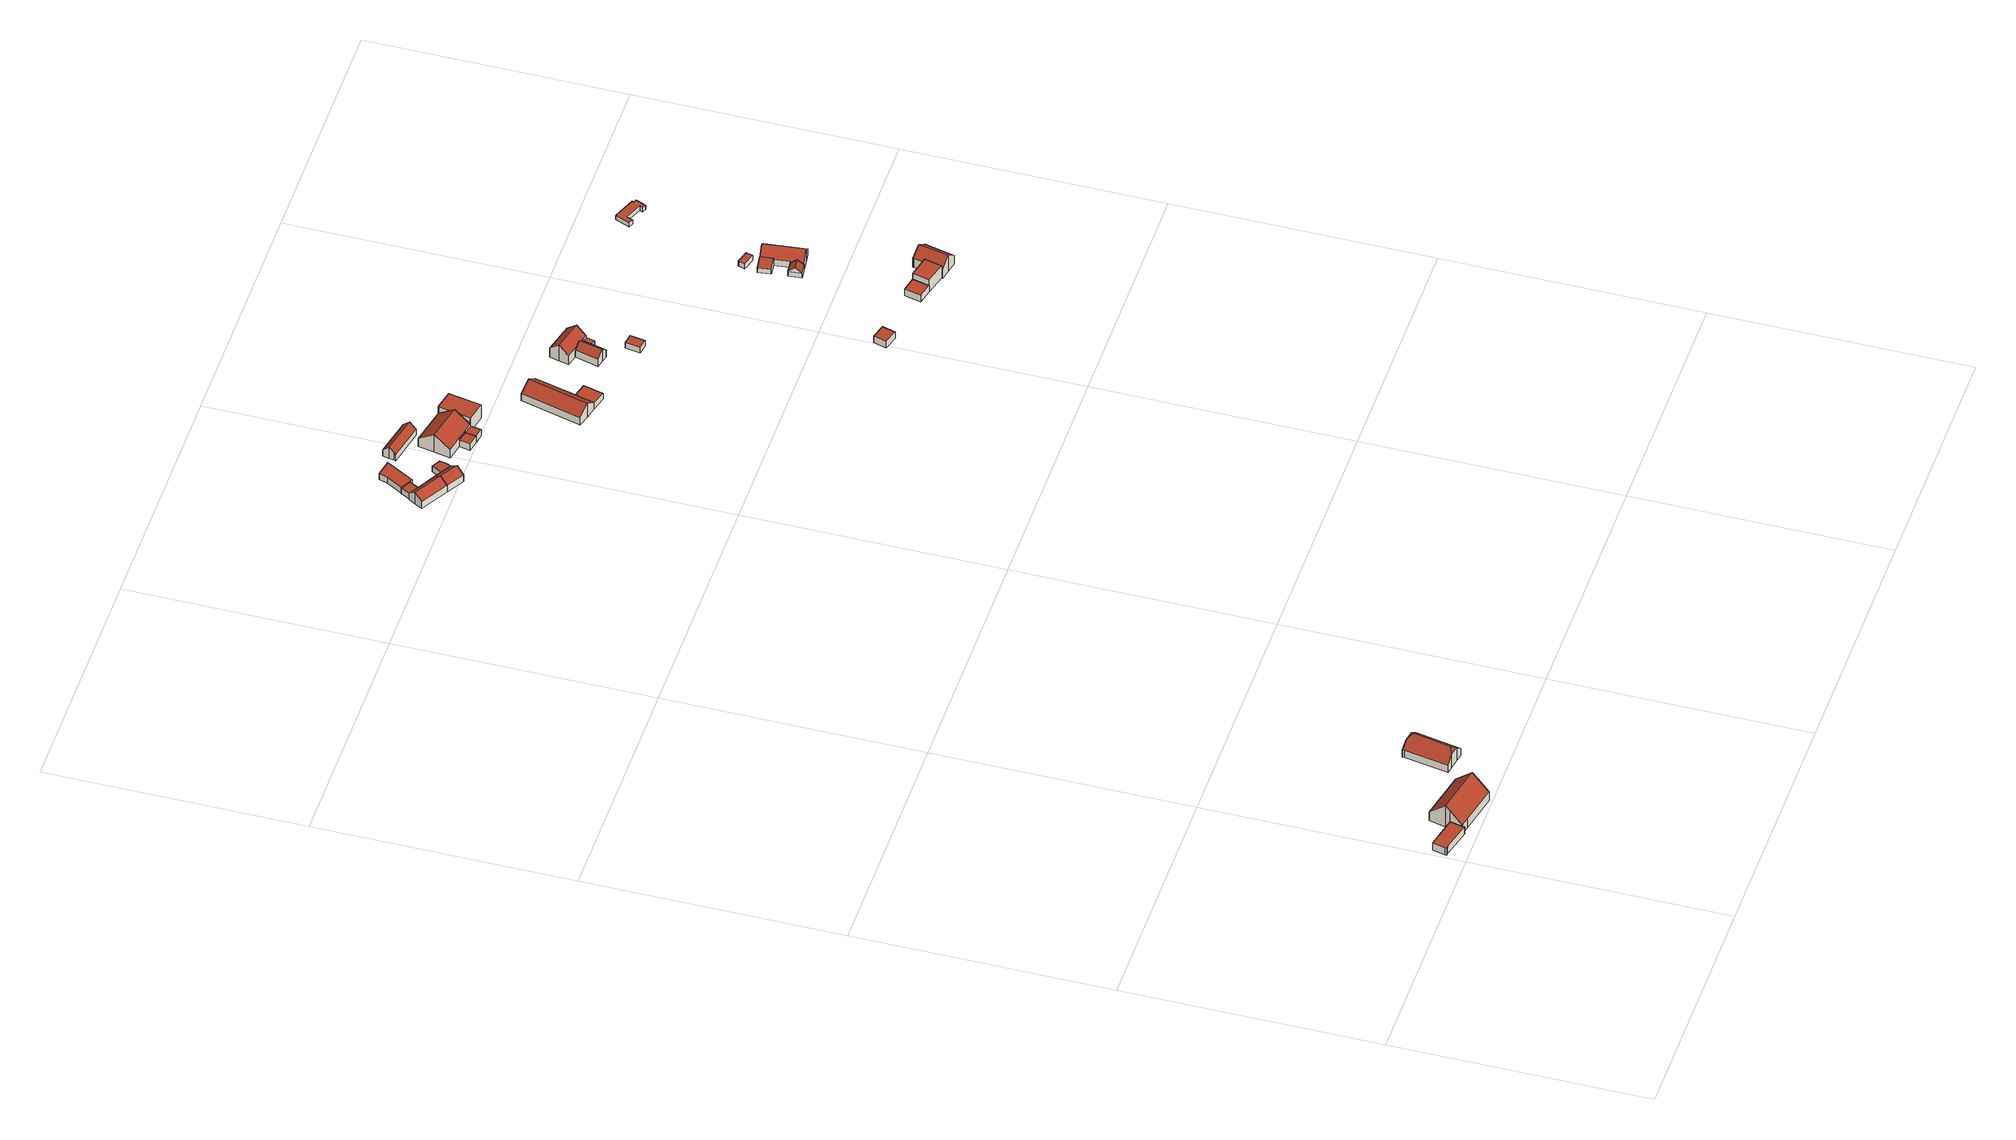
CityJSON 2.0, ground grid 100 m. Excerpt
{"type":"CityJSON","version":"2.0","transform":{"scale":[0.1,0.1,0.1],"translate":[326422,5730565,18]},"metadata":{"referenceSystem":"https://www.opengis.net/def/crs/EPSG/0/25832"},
"CityObjects":{
"building1":{"type":"Building","attributes":{"Geometrietyp2DReferenz":"3000","Gemeindeschluessel":"05170048","function":"31001_2463","roofType":"1000","measuredHeight":3.36},"address":[{"country":"Germany","locality":"Wesel","thoroughfareNumber":"8","thoroughfareName":"Vissel"}],"geometry":[{"type":"Solid","lod":"2","boundaries":[[[[0,1,2,3]],[[4,5,1,0]],[[6,7,5,4]],[[8,9,7,6]],[[10,11,9,8]],[[12,13,11,10]],[[14,15,13,12]],[[3,2,15,14]],[[12,10,8,6,4,0,3,14]],[[1,5,7,9,11,13,15,2]]]],"semantics":{"surfaces":[{"type":"WallSurface"},{"type":"RoofSurface"},{"type":"GroundSurface"}],"values":[[0,0,0,0,0,0,0,0,1,2]]}}]},
"building2":{"type":"Building","attributes":{"Geometrietyp2DReferenz":"3000","Gemeindeschluessel":"05170048","function":"31001_2720","roofType":"3100","measuredHeight":10.36},"address":[{"country":"Germany","locality":"Wesel","thoroughfareNumber":"8","thoroughfareName":"Vissel"}],"geometry":[{"type":"Solid","lod":"2","boundaries":[[[[16,17,18,19]],[[20,21,17,16]],[[22,23,21,20]],[[24,25,23,22]],[[26,27,25,24]],[[28,29,27,26]],[[30,31,29,28]],[[32,33,31,30]],[[34,35,33,32]],[[19,18,35,34]],[[22,20,16,19,34,32,30,24]],[[28,26,24,30]],[[17,21,23,25,27,29,31,33,35,18]]]],"semantics":{"surfaces":[{"type":"WallSurface"},{"type":"RoofSurface"},{"type":"GroundSurface"}],"values":[[0,0,0,0,0,0,0,0,0,0,1,1,2]]}}]},
"building3":{"type":"Building","attributes":{"Geometrietyp2DReferenz":"3000","Gemeindeschluessel":"05170048","function":"31001_2720","roofType":"3300","measuredHeight":7.93},"address":[{"country":"Germany","locality":"Wesel","thoroughfareNumber":"8","thoroughfareName":"Vissel"}],"geometry":[{"type":"Solid","lod":"2","boundaries":[[[[36,37,38,39]],[[40,41,37,36]],[[42,43,41,40]],[[44,45,43,42]],[[46,47,45,44]],[[48,49,47,46]],[[50,51,49,48]],[[52,53,51,50]],[[54,55,53,52]],[[39,38,55,54]],[[56,46,44,42,40,36,57]],[[36,39,57]],[[57,39,54,52,50,48,56]],[[48,46,56]],[[37,41,43,45,47,49,51,53,55,38]]]],"semantics":{"surfaces":[{"type":"WallSurface"},{"type":"RoofSurface"},{"type":"GroundSurface"}],"values":[[0,0,0,0,0,0,0,0,0,0,1,1,1,1,2]]}}]},
"building4":{"type":"Building","attributes":{"Geometrietyp2DReferenz":"3000","Gemeindeschluessel":"05170048","function":"31001_2720","roofType":"3100","measuredHeight":5.55},"address":[{"country":"Germany","locality":"Wesel","thoroughfareNumber":"25","thoroughfareName":"Bergen"}],"geometry":[{"type":"Solid","lod":"2","boundaries":[[[[58,59,60,61]],[[62,63,59,58]],[[64,65,63,62]],[[66,67,65,64]],[[68,69,67,66]],[[70,71,69,68]],[[61,60,71,70]],[[66,64,62,58,68]],[[61,70,68,58]],[[59,63,65,67,69,71,60]]]],"semantics":{"surfaces":[{"type":"WallSurface"},{"type":"RoofSurface"},{"type":"GroundSurface"}],"values":[[0,0,0,0,0,0,0,1,1,2]]}}]},
"building5":{"type":"Building","attributes":{"Geometrietyp2DReferenz":"3000","Gemeindeschluessel":"05170048","function":"31001_2720","roofType":"1000","measuredHeight":2.73},"address":[{"country":"Germany","locality":"Wesel","thoroughfareNumber":"25","thoroughfareName":"Bergen"}],"geometry":[{"type":"Solid","lod":"2","boundaries":[[[[72,73,74,75]],[[76,77,73,72]],[[78,79,77,76]],[[75,74,79,78]],[[76,72,75,78]],[[73,77,79,74]]]],"semantics":{"surfaces":[{"type":"WallSurface"},{"type":"RoofSurface"},{"type":"GroundSurface"}],"values":[[0,0,0,0,1,2]]}}]},
"building6":{"type":"Building","attributes":{"Geometrietyp2DReferenz":"3000","Gemeindeschluessel":"05170048","function":"31001_2720","roofType":"3100","measuredHeight":5.58},"address":[{"country":"Germany","locality":"Wesel","thoroughfareNumber":"25","thoroughfareName":"Bergen"}],"geometry":[{"type":"Solid","lod":"2","boundaries":[[[[68,80,81,70]],[[66,82,80,68]],[[83,84,82,66]],[[85,86,84,83]],[[87,88,86,85]],[[89,90,88,87]],[[70,81,90,89]],[[70,89,87,68]],[[85,83,66,68,87]],[[80,82,84,86,88,90,81]]]],"semantics":{"surfaces":[{"type":"WallSurface"},{"type":"RoofSurface"},{"type":"GroundSurface"}],"values":[[0,0,0,0,0,0,0,1,1,2]]}}]},
"building7":{"type":"Building","attributes":{"Geometrietyp2DReferenz":"3000","Gemeindeschluessel":"05170048","function":"31001_2463","roofType":"1000","measuredHeight":2.79},"address":[{"country":"Germany","locality":"Wesel","thoroughfareNumber":"25","thoroughfareName":"Bergen"}],"geometry":[{"type":"Solid","lod":"2","boundaries":[[[[91,92,93,94]],[[95,96,92,91]],[[97,98,96,95]],[[99,100,98,97]],[[101,102,100,99]],[[94,93,102,101]],[[99,97,95,91,94,101]],[[92,96,98,100,102,93]]]],"semantics":{"surfaces":[{"type":"WallSurface"},{"type":"RoofSurface"},{"type":"GroundSurface"}],"values":[[0,0,0,0,0,0,1,2]]}}]},
"building8":{"type":"Building","attributes":{"Geometrietyp2DReferenz":"3000","Gemeindeschluessel":"05170048","function":"31001_2720","roofType":"1000","measuredHeight":2.82},"address":[{"country":"Germany","locality":"Wesel","thoroughfareNumber":"25","thoroughfareName":"Bergen"}],"geometry":[{"type":"Solid","lod":"2","boundaries":[[[[103,104,105,106]],[[107,108,104,103]],[[109,110,108,107]],[[111,112,110,109]],[[106,105,112,111]],[[109,107,103,106,111]],[[104,108,110,112,105]]]],"semantics":{"surfaces":[{"type":"WallSurface"},{"type":"RoofSurface"},{"type":"GroundSurface"}],"values":[[0,0,0,0,0,1,2]]}}]},
"building9":{"type":"Building","attributes":{"Geometrietyp2DReferenz":"3000","Gemeindeschluessel":"05170048","function":"31001_2720","roofType":"3100","measuredHeight":5.31},"address":[{"country":"Germany","locality":"Wesel","thoroughfareNumber":"25","thoroughfareName":"Bergen"}],"geometry":[{"type":"Solid","lod":"2","boundaries":[[[[113,114,115,116]],[[117,118,114,113]],[[119,120,118,117]],[[121,122,120,119]],[[123,124,122,121]],[[125,126,124,123]],[[127,128,126,125]],[[116,115,128,127]],[[113,116,127,125,117]],[[123,121,119,117,125]],[[114,118,120,122,124,126,128,115]]]],"semantics":{"surfaces":[{"type":"WallSurface"},{"type":"RoofSurface"},{"type":"GroundSurface"}],"values":[[0,0,0,0,0,0,0,0,1,1,2]]}}]},
"building10":{"type":"Building","attributes":{"Geometrietyp2DReferenz":"3000","Gemeindeschluessel":"05170048","function":"31001_1210","roofType":"1000","measuredHeight":3.06},"address":[{"country":"Germany","locality":"Wesel","thoroughfareNumber":"25","thoroughfareName":"Bergen"}],"geometry":[{"type":"Solid","lod":"2","boundaries":[[[[129,130,131,132]],[[133,134,130,129]],[[135,136,134,133]],[[137,138,136,135]],[[132,131,138,137]],[[135,133,129,132,137]],[[130,134,136,138,131]]]],"semantics":{"surfaces":[{"type":"WallSurface"},{"type":"RoofSurface"},{"type":"GroundSurface"}],"values":[[0,0,0,0,0,1,2]]}}]},
"building11":{"type":"Building","attributes":{"Geometrietyp2DReferenz":"3000","Gemeindeschluessel":"05170048","function":"31001_1210","roofType":"3100","measuredHeight":8.38},"address":[{"country":"Germany","locality":"Wesel","thoroughfareNumber":"25","thoroughfareName":"Bergen"}],"geometry":[{"type":"Solid","lod":"2","boundaries":[[[[139,138,131,140]],[[141,142,138,139]],[[143,144,142,141]],[[145,146,144,143]],[[147,148,146,145]],[[149,150,148,147]],[[151,152,150,149]],[[153,130,152,151]],[[140,131,130,153]],[[141,139,140,153,151,149,143]],[[147,145,143,149]],[[138,142,144,146,148,150,152,130,131]]]],"semantics":{"surfaces":[{"type":"WallSurface"},{"type":"RoofSurface"},{"type":"GroundSurface"}],"values":[[0,0,0,0,0,0,0,0,0,1,1,2]]}}]},
"building12":{"type":"Building","attributes":{"Geometrietyp2DReferenz":"3000","Gemeindeschluessel":"05170048","function":"51009_1610","roofType":"1000","measuredHeight":3.08},"geometry":[{"type":"Solid","lod":"2","boundaries":[[[[154,155,152,156]],[[157,158,155,154]],[[133,134,158,157]],[[129,130,134,133]],[[156,152,130,129]],[[133,157,154,156,129]],[[155,158,134,130,152]]]],"semantics":{"surfaces":[{"type":"WallSurface"},{"type":"RoofSurface"},{"type":"GroundSurface"}],"values":[[0,0,0,0,0,1,2]]}}]},
"building13":{"type":"Building","attributes":{"name":"Wanderskate","Geometrietyp2DReferenz":"3000","Gemeindeschluessel":"05170048","function":"31001_1210","roofType":"1000","measuredHeight":6.49},"address":[{"country":"Germany","locality":"Wesel","thoroughfareNumber":"25","thoroughfareName":"Bergen"}],"geometry":[{"type":"Solid","lod":"2","boundaries":[[[[159,160,161,162]],[[163,164,160,159]],[[165,166,164,163]],[[167,168,166,165]],[[169,170,168,167]],[[162,161,170,169]],[[167,165,163,159,162,169]],[[160,164,166,168,170,161]]]],"semantics":{"surfaces":[{"type":"WallSurface"},{"type":"RoofSurface"},{"type":"GroundSurface"}],"values":[[0,0,0,0,0,0,1,2]]}}]},
"building14":{"type":"Building","attributes":{"Geometrietyp2DReferenz":"3000","Gemeindeschluessel":"05170048","function":"31001_2100","roofType":"3100","measuredHeight":6.86},"address":[{"country":"Germany","locality":"Wesel","thoroughfareNumber":"26","thoroughfareName":"Bergen"}],"geometry":[{"type":"Solid","lod":"2","boundaries":[[[[171,172,173,174]],[[175,176,172,171]],[[177,178,176,175]],[[179,180,178,177]],[[181,182,180,179]],[[183,184,182,181]],[[174,173,184,183]],[[183,181,179,177,174]],[[175,171,174,177]],[[172,176,178,180,182,184,173]]]],"semantics":{"surfaces":[{"type":"WallSurface"},{"type":"RoofSurface"},{"type":"GroundSurface"}],"values":[[0,0,0,0,0,0,0,1,1,2]]}}]},
"building15":{"type":"Building","attributes":{"Geometrietyp2DReferenz":"3000","Gemeindeschluessel":"05170048","function":"31001_2463","roofType":"1000","measuredHeight":2.76},"address":[{"country":"Germany","locality":"Wesel","thoroughfareNumber":"26","thoroughfareName":"Bergen"}],"geometry":[{"type":"Solid","lod":"2","boundaries":[[[[185,186,187,188]],[[189,190,186,185]],[[191,192,190,189]],[[188,187,192,191]],[[189,185,188,191]],[[186,190,192,187]]]],"semantics":{"surfaces":[{"type":"WallSurface"},{"type":"RoofSurface"},{"type":"GroundSurface"}],"values":[[0,0,0,0,1,2]]}}]},
"building16":{"type":"Building","attributes":{"Geometrietyp2DReferenz":"3000","Gemeindeschluessel":"05170048","function":"31001_1130","roofType":"3100","measuredHeight":6.01},"address":[{"country":"Germany","locality":"Wesel","thoroughfareNumber":"26","thoroughfareName":"Bergen"}],"geometry":[{"type":"Solid","lod":"2","boundaries":[[[[193,194,195,196]],[[197,198,194,193]],[[199,200,198,197]],[[201,202,200,199]],[[203,204,202,201]],[[205,206,204,203]],[[196,195,206,205]],[[197,193,196,199]],[[205,203,201,199,196]],[[194,198,200,202,204,206,195]]]],"semantics":{"surfaces":[{"type":"WallSurface"},{"type":"RoofSurface"},{"type":"GroundSurface"}],"values":[[0,0,0,0,0,0,0,1,1,2]]}}]},
"building17":{"type":"Building","attributes":{"Geometrietyp2DReferenz":"3000","Gemeindeschluessel":"05170048","function":"31001_1130","roofType":"3100","measuredHeight":7.63},"address":[{"country":"Germany","locality":"Wesel","thoroughfareNumber":"26","thoroughfareName":"Bergen"}],"geometry":[{"type":"Solid","lod":"2","boundaries":[[[[207,208,198,209]],[[210,211,208,207]],[[212,213,211,210]],[[214,215,213,212]],[[216,217,215,214]],[[218,219,217,216]],[[220,202,219,218]],[[209,198,202,220]],[[207,209,220,218,216,210]],[[214,212,210,216]],[[208,211,213,215,217,219,202,198]]]],"semantics":{"surfaces":[{"type":"WallSurface"},{"type":"RoofSurface"},{"type":"GroundSurface"}],"values":[[0,0,0,0,0,0,0,0,1,1,2]]}}]},
"building18":{"type":"Building","attributes":{"Geometrietyp2DReferenz":"3000","Gemeindeschluessel":"05170048","function":"31001_1130","roofType":"9999","measuredHeight":3.5},"address":[{"country":"Germany","locality":"Wesel","thoroughfareNumber":"26","thoroughfareName":"Bergen"}],"geometry":[{"type":"Solid","lod":"2","boundaries":[[[[221,222,223,224]],[[222,225,226,223]],[[221,227,225,222]],[[224,228,227,221]],[[223,226,228,224]],[[225,227,228,226]]]],"semantics":{"surfaces":[{"type":"RoofSurface"},{"type":"WallSurface"},{"type":"GroundSurface"}],"values":[[0,1,1,1,1,2]]}}]},
"building19":{"type":"Building","attributes":{"Geometrietyp2DReferenz":"3000","Gemeindeschluessel":"05170048","function":"31001_2720","roofType":"1000","measuredHeight":2.68},"geometry":[{"type":"Solid","lod":"2","boundaries":[[[[229,230,231,232]],[[233,234,230,229]],[[235,236,234,233]],[[232,231,236,235]],[[233,229,232,235]],[[230,234,236,231]]]],"semantics":{"surfaces":[{"type":"WallSurface"},{"type":"RoofSurface"},{"type":"GroundSurface"}],"values":[[0,0,0,0,1,2]]}}]},
"building20":{"type":"Building","attributes":{"Geometrietyp2DReferenz":"3000","Gemeindeschluessel":"05170048","function":"31001_1313","roofType":"1000","measuredHeight":3.03},"address":[{"country":"Germany","locality":"Wesel","thoroughfareNumber":"28","thoroughfareName":"Bergen"}],"geometry":[{"type":"Solid","lod":"2","boundaries":[[[[237,238,239,240]],[[241,242,238,237]],[[243,244,242,241]],[[240,239,244,243]],[[241,237,240,243]],[[238,242,244,239]]]],"semantics":{"surfaces":[{"type":"WallSurface"},{"type":"RoofSurface"},{"type":"GroundSurface"}],"values":[[0,0,0,0,1,2]]}}]},
"building21":{"type":"Building","attributes":{"Geometrietyp2DReferenz":"3000","Gemeindeschluessel":"05170048","function":"31001_2463","roofType":"1000","measuredHeight":3.12},"address":[{"country":"Germany","locality":"Wesel","thoroughfareNumber":"28","thoroughfareName":"Bergen"}],"geometry":[{"type":"Solid","lod":"2","boundaries":[[[[245,246,247,248]],[[249,250,246,245]],[[251,252,250,249]],[[248,247,252,251]],[[249,245,248,251]],[[246,250,252,247]]]],"semantics":{"surfaces":[{"type":"WallSurface"},{"type":"RoofSurface"},{"type":"GroundSurface"}],"values":[[0,0,0,0,1,2]]}}]},
"building22":{"type":"Building","attributes":{"Geometrietyp2DReferenz":"3000","Gemeindeschluessel":"05170048","function":"31001_1010","roofType":"1000","measuredHeight":5.97},"address":[{"country":"Germany","locality":"Wesel","thoroughfareNumber":"28","thoroughfareName":"Bergen"}],"geometry":[{"type":"Solid","lod":"2","boundaries":[[[[253,254,255,256]],[[257,258,254,253]],[[259,260,258,257]],[[256,255,260,259]],[[257,253,256,259]],[[254,258,260,255]]]],"semantics":{"surfaces":[{"type":"WallSurface"},{"type":"RoofSurface"},{"type":"GroundSurface"}],"values":[[0,0,0,0,1,2]]}}]},
"building23":{"type":"Building","attributes":{"Geometrietyp2DReferenz":"3000","Gemeindeschluessel":"05170048","function":"31001_2723","roofType":"3100","measuredHeight":4.26},"address":[{"country":"Germany","locality":"Wesel","thoroughfareNumber":"27","thoroughfareName":"Bergen"}],"geometry":[{"type":"Solid","lod":"2","boundaries":[[[[261,262,263,264]],[[265,266,262,261]],[[267,268,266,265]],[[264,263,268,267]],[[261,269,265]],[[267,270,264]],[[264,270,269,261]],[[265,269,270,267]],[[262,266,268,263]]]],"semantics":{"surfaces":[{"type":"WallSurface"},{"type":"RoofSurface"},{"type":"GroundSurface"}],"values":[[0,0,0,0,0,0,1,1,2]]}}]},
"building24":{"type":"Building","attributes":{"Geometrietyp2DReferenz":"3000","Gemeindeschluessel":"05170048","function":"31001_2723","roofType":"2100","measuredHeight":3.61},"address":[{"country":"Germany","locality":"Wesel","thoroughfareNumber":"27","thoroughfareName":"Bergen"}],"geometry":[{"type":"Solid","lod":"2","boundaries":[[[[271,272,273,274]],[[275,276,272,271]],[[277,278,276,275]],[[274,273,278,277]],[[275,271,274,277]],[[272,276,278,273]]]],"semantics":{"surfaces":[{"type":"WallSurface"},{"type":"RoofSurface"},{"type":"GroundSurface"}],"values":[[0,0,0,0,1,2]]}}]},
"building25":{"type":"Building","attributes":{"Geometrietyp2DReferenz":"3000","Gemeindeschluessel":"05170048","function":"31001_1010","roofType":"3100","measuredHeight":7.68},"address":[{"country":"Germany","locality":"Wesel","thoroughfareNumber":"28","thoroughfareName":"Bergen"}],"geometry":[{"type":"Solid","lod":"2","boundaries":[[[[279,280,281,282]],[[283,284,280,279]],[[285,286,284,283]],[[287,288,286,285]],[[289,290,288,287]],[[291,292,290,289]],[[293,294,292,291]],[[295,296,294,293]],[[297,298,296,295]],[[282,281,298,297]],[[291,289,287,285,283,279,282,293]],[[297,295,293,282]],[[280,284,286,288,290,292,294,296,298,281]]]],"semantics":{"surfaces":[{"type":"WallSurface"},{"type":"RoofSurface"},{"type":"GroundSurface"}],"values":[[0,0,0,0,0,0,0,0,0,0,1,1,2]]}}]},
"building26":{"type":"Building","attributes":{"Geometrietyp2DReferenz":"3000","Gemeindeschluessel":"05170048","function":"31001_2463","roofType":"1000","measuredHeight":2.41},"address":[{"country":"Germany","locality":"Wesel","thoroughfareNumber":"27","thoroughfareName":"Bergen"}],"geometry":[{"type":"Solid","lod":"2","boundaries":[[[[299,300,301,302]],[[303,304,300,299]],[[305,306,304,303]],[[307,308,306,305]],[[309,310,308,307]],[[302,301,310,309]],[[307,305,303,299,302,309]],[[300,304,306,308,310,301]]]],"semantics":{"surfaces":[{"type":"WallSurface"},{"type":"RoofSurface"},{"type":"GroundSurface"}],"values":[[0,0,0,0,0,0,1,2]]}}]},
"building27":{"type":"Building","attributes":{"Geometrietyp2DReferenz":"3000","Gemeindeschluessel":"05170048","function":"31001_1010","roofType":"3100","measuredHeight":6.21},"address":[{"country":"Germany","locality":"Wesel","thoroughfareNumber":"27","thoroughfareName":"Bergen"}],"geometry":[{"type":"Solid","lod":"2","boundaries":[[[[311,266,312,313]],[[314,262,266,311]],[[315,316,262,314]],[[317,318,316,315]],[[319,320,318,317]],[[321,322,320,319]],[[323,324,322,321]],[[313,312,324,323]],[[317,315,314,311,313,319]],[[323,321,319,313]],[[266,262,316,318,320,322,324,312]]]],"semantics":{"surfaces":[{"type":"WallSurface"},{"type":"RoofSurface"},{"type":"GroundSurface"}],"values":[[0,0,0,0,0,0,0,0,1,1,2]]}}]},
"building28":{"type":"Building","attributes":{"Geometrietyp2DReferenz":"3000","Gemeindeschluessel":"05170048","function":"31001_3074","roofType":"1000","measuredHeight":2.13},"geometry":[{"type":"Solid","lod":"2","boundaries":[[[[325,326,327,328]],[[329,330,326,325]],[[331,332,330,329]],[[333,334,332,331]],[[335,336,334,333]],[[337,338,336,335]],[[339,340,338,337]],[[341,342,340,339]],[[343,344,342,341]],[[345,346,344,343]],[[347,348,346,345]],[[328,327,348,347]],[[345,343,341,339,337,335,333,331,329,325,328,347]],[[326,330,332,334,336,338,340,342,344,346,348,327]]]],"semantics":{"surfaces":[{"type":"WallSurface"},{"type":"RoofSurface"},{"type":"GroundSurface"}],"values":[[0,0,0,0,0,0,0,0,0,0,0,0,1,2]]}}]}
},
"vertices":[
[2,78,49],[2,78,15],[1,72,15],[1,72,49],[14,128,49],[14,128,15],[138,99,49],[138,99,15],[126,51,49],[126,51,15],[129,50,49],[129,50,15],[127,43,49],[127,43,15],[10,70,49],[10,70,15],
[129,50,55],[129,50,13],[161,43,13],[161,43,55],[126,51,55],[126,51,13],[138,99,100],[138,99,13],[143,117,117],[143,117,13],[160,183,55],[160,183,13],[352,142,55],[352,142,13],[336,76,117],[336,76,13],[331,55,98],[331,55,13],[320,9,55],[320,9,13],
[452,187,73],[452,187,11],[490,180,11],[490,180,73],[422,192,45],[422,192,11],[453,362,45],[453,362,11],[454,371,45],[454,371,11],[483,365,71],[483,365,11],[525,357,71],[525,357,11],[554,351,45],[554,351,11],[534,248,45],[534,248,11],[521,174,45],[521,174,11],[501,341,90],[474,200,90],
[729,4122,56],[729,4122,1],[712,4093,1],[712,4093,32],[745,4150,32],[745,4150,1],[783,4128,31],[783,4128,1],[853,4088,32],[853,4088,1],[837,4060,56],[837,4060,1],[821,4031,32],[821,4031,1],
[804,4163,30],[804,4163,3],[765,4185,3],[765,4185,30],[783,4128,30],[783,4128,3],[745,4150,30],[745,4150,3],
[837,4060,0],[821,4031,0],[853,4088,0],[882,4072,32],[882,4072,0],[923,4048,32],[923,4048,0],[907,4020,56],[907,4020,0],[891,3991,32],[891,3991,0],
[812,4281,32],[812,4281,4],[801,4248,4],[801,4248,32],[877,4268,32],[877,4268,4],[814,4158,32],[814,4158,4],[804,4163,32],[804,4163,4],[765,4185,32],[765,4185,4],
[938,4093,31],[938,4093,3],[905,4112,3],[905,4112,31],[931,4061,31],[931,4061,3],[923,4048,31],[923,4048,3],[882,4072,31],[882,4072,3],
[922,4258,40],[922,4258,5],[921,4251,5],[921,4251,33],[926,4277,58],[926,4277,5],[932,4303,33],[932,4303,5],[933,4303,33],[933,4303,5],[1081,4272,33],[1081,4272,5],[1076,4246,58],[1076,4246,5],[1071,4220,33],[1071,4220,5],
[1104,4048,34],[1104,4048,3],[1060,4058,3],[1060,4058,34],[1096,4005,34],[1096,4005,3],[1051,4014,34],[1051,4014,3],[1059,4057,34],[1059,4057,3],
[1059,4057,41],[1060,4058,42],[993,4070,41],[993,4070,3],[1005,4134,87],[1005,4134,3],[1017,4196,42],[1017,4196,3],[1166,4165,42],[1166,4165,3],[1154,4103,87],[1154,4103,3],[1142,4041,42],[1142,4041,3],[1104,4048,42],
[1142,4039,34],[1142,4039,3],[1142,4041,34],[1134,3997,34],[1134,3997,3],
[1167,4168,71],[1167,4168,6],[1166,4165,6],[1166,4165,71],[1245,4151,71],[1245,4151,6],[1221,4023,71],[1221,4023,6],[1142,4039,71],[1142,4039,6],[1142,4041,71],[1142,4041,6],
[1288,3675,39],[1288,3675,5],[1334,3663,5],[1334,3663,73],[1351,3913,39],[1351,3913,5],[1397,3900,73],[1397,3900,5],[1442,3888,39],[1442,3888,5],[1401,3730,39],[1401,3730,5],[1380,3652,39],[1380,3652,5],
[1461,3714,33],[1461,3714,6],[1401,3730,6],[1401,3730,33],[1441,3636,33],[1441,3636,6],[1380,3652,33],[1380,3652,6],
[1596,3701,43],[1596,3701,9],[1624,3695,9],[1624,3695,69],[1619,3793,43],[1619,3793,9],[1646,3786,69],[1646,3786,9],[1674,3779,43],[1674,3779,9],[1666,3745,43],[1666,3745,9],[1651,3688,43],[1651,3688,9],
[1575,3804,52],[1575,3804,9],[1619,3793,52],[1584,3842,85],[1584,3842,9],[1594,3880,52],[1594,3880,9],[1712,3851,52],[1712,3851,9],[1703,3813,85],[1703,3813,9],[1693,3774,52],[1693,3774,9],[1674,3779,52],
[1685,3741,44],[1693,3774,44],[1674,3779,44],[1666,3745,44],[1693,3774,10],[1674,3779,10],[1685,3741,10],[1666,3745,10],
[1761,3631,31],[1761,3631,4],[1722,3638,4],[1722,3638,31],[1751,3572,31],[1751,3572,4],[1711,3578,31],[1711,3578,4],
[2045,2731,34],[2045,2731,3],[2059,2782,3],[2059,2782,34],[1988,2748,34],[1988,2748,3],[2003,2798,34],[2003,2798,3],
[2266,2762,38],[2266,2762,6],[2251,2698,6],[2251,2698,38],[2324,2749,38],[2324,2749,6],[2309,2683,38],[2309,2683,6],
[2408,2730,66],[2408,2730,7],[2324,2749,7],[2324,2749,66],[2392,2661,66],[2392,2661,7],[2309,2683,66],[2309,2683,7],
[2291,3194,28],[2291,3194,6],[2245,3189,6],[2245,3189,28],[2296,3144,28],[2296,3144,6],[2251,3138,28],[2251,3138,6],[2293,3169,49],[2248,3163,49],
[2278,3304,43],[2278,3304,7],[2231,3299,7],[2231,3299,30],[2284,3254,43],[2284,3254,7],[2237,3249,30],[2237,3249,7],
[2391,2658,48],[2391,2658,6],[2433,2649,6],[2433,2649,82],[2392,2661,48],[2392,2661,6],[2408,2730,48],[2408,2730,6],[2418,2772,49],[2418,2772,6],[2417,2772,48],[2417,2772,6],[2418,2777,48],[2418,2777,6],[2460,2767,82],[2460,2767,6],[2502,2758,48],[2502,2758,6],[2475,2639,48],[2475,2639,6],
[2244,3373,31],[2244,3373,7],[2244,3372,7],[2244,3372,31],[2295,3359,31],[2295,3359,7],[2294,3356,31],[2294,3356,7],[2288,3333,31],[2288,3333,7],[2237,3347,31],[2237,3347,7],
[2296,3144,35],[2334,3148,6],[2334,3148,69],[2291,3194,35],[2284,3254,35],[2284,3254,6],[2278,3304,35],[2278,3304,6],[2316,3308,69],[2316,3308,6],[2354,3313,35],[2354,3313,6],[2372,3153,35],[2372,3153,6],
[2429,3794,23],[2429,3794,2],[2424,3782,2],[2424,3782,23],[2362,3821,23],[2362,3821,2],[2352,3798,23],[2352,3798,2],[2334,3806,23],[2334,3806,2],[2358,3863,23],[2358,3863,2],[2446,3828,23],[2446,3828,2],[2443,3821,23],[2443,3821,2],[2455,3816,23],[2455,3816,2],[2444,3789,23],[2444,3789,2],[2443,3789,23],[2443,3789,2],[2438,3776,23],[2438,3776,2]
]}
